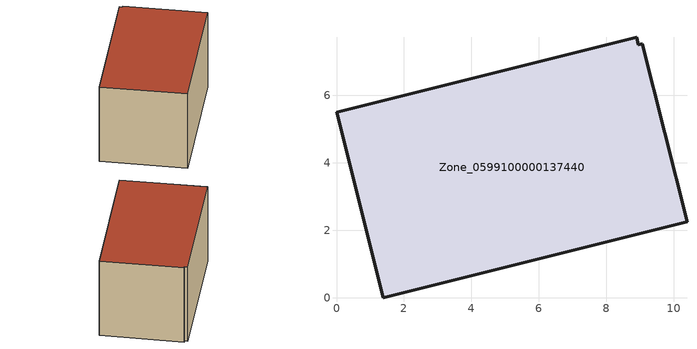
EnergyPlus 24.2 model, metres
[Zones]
Zone_0599100000137440
 floor ground (C_G): 8.89,7.72 8.95,7.5 9.06,7.53 10.39,2.26 1.38,0 0,5.5 z0
 wall outside (C_F): 8.89,7.72 0,5.5 1.38,0 10.39,2.26 9.06,7.53 8.95,7.5 8.89,7.72 z0:5.68
 roof outside (C_R): 8.95,7.5 8.89,7.72 0,5.5 1.38,0 10.39,2.26 9.06,7.53 z5.68
[BUILDING]
Pand.0599100000137440: North Axis=0; Terrain=City; Loads Convergence Tolerance Value=0.04; Temperature Convergence Tolerance Value=0.4; Solar Distribution=FullExterior; Maximum Number of Warmup Days=25; Minimum Number of Warmup Days=1
[Site:Location]
Rotterdam.The.Hague.AP_ZH_NLD Design_Conditions: Latitude=51.96; Longitude=4.45; Time Zone=1; Elevation=-4.5
[SITE:GROUNDTEMPERATURE:BUILDINGSURFACE]
18, 18, 18, 18, 18, 18, 18, 18, 18, 18, 18, 18
[MATERIAL] Thermal Absorptance=0.9; Solar Absorptance=0.7; Visible Absorptance=0.7
Name | Roughness | Thickness | Conductivity | Density | Specific Heat
G.TC.1975-1991 | MediumSmooth | 0.15 | 0.288461 | 540 | 1210
F.TC.1975-1991 | Rough | 0.3 | 0.230769 | 1920 | 840
R.TC.1975-1991 | MediumRough | 0.2 | 0.153846 | 1500 | 1000
[CONSTRUCTION]
C_G: G.TC.1975-1991
C_F: F.TC.1975-1991
C_R: R.TC.1975-1991
[ZONE]
Zone_0599100000137440: Type=1; Multiplier=1; Ceiling Height=Autocalculate; Volume=Autocalculate; Floor Area=autocalculate; Part of Total Floor Area=Yes
[ZONEINFILTRATION:DESIGNFLOWRATE]
Infil_Zone_0599100000137440: Zone or ZoneList or Space or SpaceList=Zone_0599100000137440; Schedule=AlwaysOn; Design Flow Rate Calculation Method=Flow/Area; Flow Rate per Floor Area=0.003; Constant Term Coefficient=1; Temperature Term Coefficient=0; Velocity Term Coefficient=0; Velocity Squared Term Coefficient=0
[HVACTEMPLATE:ZONE:IDEALLOADSAIRSYSTEM]
Zone_0599100000137440: Maximum Heating Supply Air Temperature=50; Minimum Cooling Supply Air Temperature=13; Maximum Heating Supply Air Humidity Ratio=0.0156; Minimum Cooling Supply Air Humidity Ratio=0.0077; Heating Limit=NoLimit; Cooling Limit=NoLimit; Dehumidification Control Type=ConstantSensibleHeatRatio; Cooling Sensible Heat Ratio=0.7; Dehumidification Setpoint=60; Humidification Control Type=None; Humidification Setpoint=30; Outdoor Air Method=None; Outdoor Air Flow Rate per Person=0.00944; Outdoor Air Flow Rate per Zone Floor Area=0; Outdoor Air Flow Rate per Zone=0; Demand Controlled Ventilation Type=None; Outdoor Air Economizer Type=NoEconomizer; Heat Recovery Type=None; Sensible Heat Recovery Effectiveness=0.7; Latent Heat Recovery Effectiveness=0.65
[ZONECONTROL:THERMOSTAT]
ThermostatControl_Zone_0599100000137440: Zone or ZoneList=Zone_0599100000137440; Control Type Schedule=DualSetpointControlType; Control 1=Thermostat_Zone_0599100000137440; Temperature Difference Between Cutout And Setpoint=0
[THERMOSTATSETPOINT:DUALSETPOINT]
Thermostat_Zone_0599100000137440: Heating Setpoint Temperature Schedule=HeatingSetpoint_Zone_0599100000137440; Cooling Setpoint Temperature Schedule=CoolingSetpoint_Zone_0599100000137440
[SCHEDULE:COMPACT]
HeatingSetpoint_Zone_0599100000137440: Through: 12/31, For: AllDays, Until: 24:00, 21
CoolingSetpoint_Zone_0599100000137440: Through: 12/31, For: AllDays, Until: 24:00, 24
DualSetpointControlType: Through: 12/31, For: AllDays, Until: 24:00, 4
AlwaysOn: Through: 12/31, For: AllDays, Until: 24:00, 1
